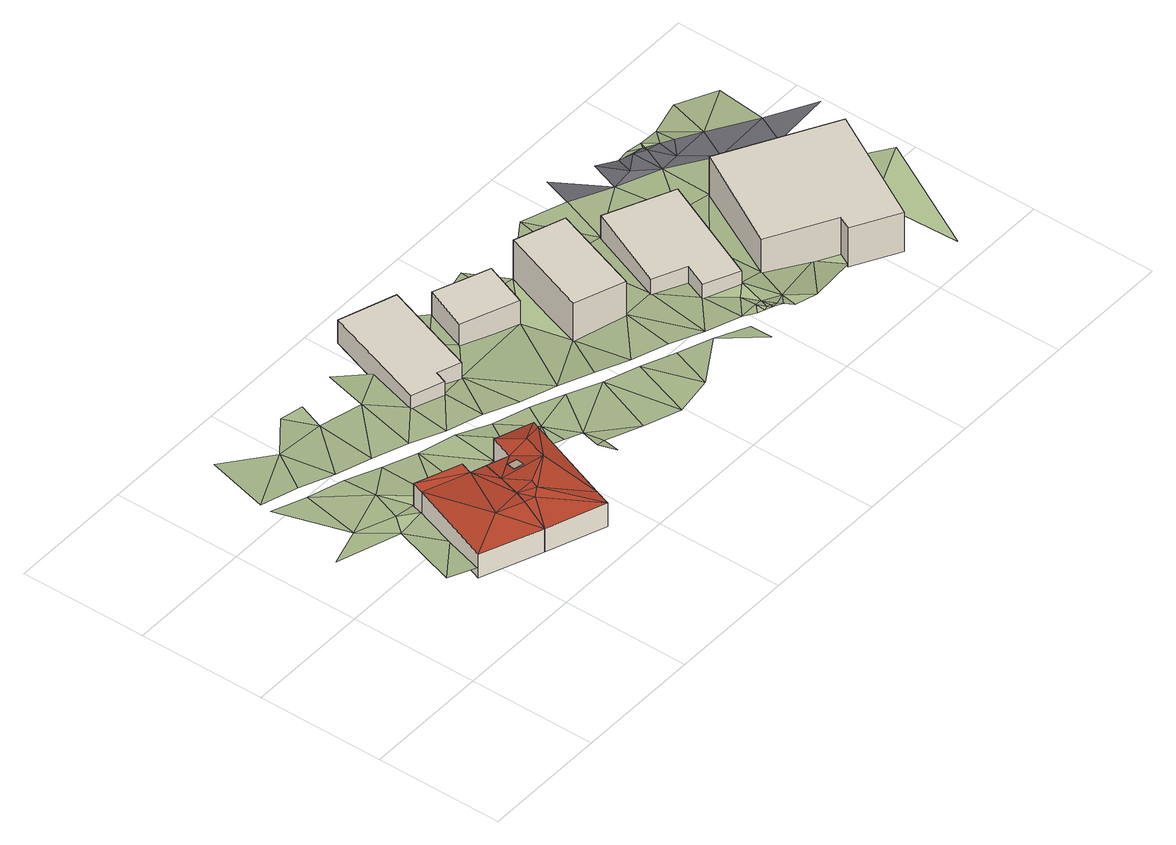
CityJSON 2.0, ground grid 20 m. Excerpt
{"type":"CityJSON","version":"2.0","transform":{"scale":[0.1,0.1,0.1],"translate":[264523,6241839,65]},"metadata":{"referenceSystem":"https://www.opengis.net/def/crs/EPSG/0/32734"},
"CityObjects":{
"building1":{"type":"Building","attributes":{"address":"45 Ritchie Street University Estate Cape Town","building":"house","building:levels":1,"building_height":4.1,"roof_height":77.9,"ground_height":72.9,"plus_code":"4FRW3F72+2X5"},"geometry":[{"type":"Solid","lod":"2","boundaries":[[[[0,1,2]],[[2,1,3]],[[2,4,0]],[[5,4,6]],[[5,6,7]],[[4,2,6]],[[6,2,8]],[[3,8,2]],[[9,6,8]],[[9,10,6]],[[11,12,3,1]],[[12,13,8,3]],[[13,14,9,8]],[[14,15,10,9]],[[15,16,6,10]],[[16,17,7,6]],[[17,18,5,7]],[[18,19,4,5]],[[19,20,0,4]],[[20,11,1,0]],[[20,19,18,17,16,15,14,13,12,11]]]],"semantics":{"surfaces":[{"type":"RoofSurface"},{"type":"WallSurface"},{"type":"GroundSurface"}],"values":[[0,0,0,0,0,0,0,0,0,0,1,1,1,1,1,1,1,1,1,1,2]]}}]},
"building2":{"type":"Building","attributes":{"address":"47 Ritchie Street University Estate Cape Town","building":"house","building:levels":1,"building_height":4.1,"roof_height":77.9,"ground_height":72.9,"plus_code":"4FRW3F63+X2W"},"children":["building2-1"],"geometry":[{"type":"Solid","lod":"2","boundaries":[[[[3,1,21]],[[22,21,23]],[[23,21,1]],[[24,22,25]],[[26,25,27]],[[26,27,28]],[[23,29,22]],[[22,29,25]],[[25,29,27]],[[26,28,30]],[[30,31,26]],[[26,31,25]],[[10,9,31]],[[31,9,25]],[[25,9,24]],[[3,21,8]],[[9,8,24]],[[24,8,22]],[[22,8,21]],[[11,32,23,1]],[[32,33,29,23]],[[33,34,27,29]],[[34,35,28,27]],[[35,36,30,28]],[[36,37,31,30]],[[37,15,10,31]],[[15,14,9,10]],[[14,13,8,9]],[[13,12,3,8]],[[12,11,1,3]],[[12,13,14,15,37,36,35,34,33,32,11]]]],"semantics":{"surfaces":[{"type":"RoofSurface"},{"type":"WallSurface"},{"type":"GroundSurface"}],"values":[[0,0,0,0,0,0,0,0,0,0,0,0,0,0,0,0,0,0,0,1,1,1,1,1,1,1,1,1,1,1,2]]}}]},
"building2-1":{"type":"BuildingInstallation","parents":["building2"],"geometry":[{"type":"Solid","lod":"2","boundaries":[[[[38,39,40,41]],[[39,42,43,40]],[[42,44,45,43]],[[44,38,41,45]],[[41,40,43,45]],[[44,42,39,38]]]]}]},
"building3":{"type":"Building","attributes":{"address":"24 Selbourne Road University Estate Cape Town","building":"house","building:levels":1,"building_height":4.1,"roof_height":75.1,"ground_height":69.5,"plus_code":"4FRW3F73+439"},"geometry":[{"type":"Solid","lod":"1","boundaries":[[[[46,47,48,49]],[[47,50,51,48]],[[50,52,53,51]],[[52,54,55,53]],[[54,56,57,55]],[[56,46,49,57]],[[49,48,51,53,55,57]],[[56,54,52,50,47,46]]]]}]},
"building4":{"type":"Building","attributes":{"address":"26 Selbourne Road University Estate Cape Town","building":"house","building:levels":1,"building_height":4.1,"roof_height":74.2,"ground_height":69.7,"plus_code":"4FRW3F73+452"},"geometry":[{"type":"Solid","lod":"1","boundaries":[[[[58,59,60,61]],[[59,62,63,60]],[[62,64,65,63]],[[64,58,61,65]],[[61,60,63,65]],[[64,62,59,58]]]]}]},
"building5":{"type":"Building","attributes":{"address":"28 Selbourne Road University Estate Cape Town","building":"house","building:levels":2,"building_height":6.9,"roof_height":76.4,"ground_height":69.5,"plus_code":"4FRW3F73+35H"},"geometry":[{"type":"Solid","lod":"1","boundaries":[[[[66,67,68,69]],[[67,70,71,68]],[[70,72,73,71]],[[72,66,69,73]],[[69,68,71,73]],[[72,70,67,66]]]]}]},
"building6":{"type":"Building","attributes":{"address":"30 Selbourne Road University Estate Cape Town","building":"house","building:levels":1,"building_height":4.1,"roof_height":73.7,"ground_height":68.5,"plus_code":"4FRW3F73+377"},"geometry":[{"type":"Solid","lod":"1","boundaries":[[[[74,75,76,77]],[[75,78,79,76]],[[78,80,81,79]],[[80,82,83,81]],[[82,84,85,83]],[[84,74,77,85]],[[77,76,79,81,83,85]],[[84,82,80,78,75,74]]]]}]},
"building7":{"type":"Building","attributes":{"address":"32 Selbourne Road University Estate Cape Town","building":"house","building:levels":2,"building_height":6.9,"roof_height":75.5,"ground_height":68,"plus_code":"4FRW3F73+28H"},"geometry":[{"type":"Solid","lod":"1","boundaries":[[[[86,87,88,89]],[[87,90,91,88]],[[90,92,93,91]],[[92,94,95,93]],[[94,96,97,95]],[[96,86,89,97]],[[89,88,91,93,95,97]],[[96,94,92,90,87,86]]]]}]},
"terrain1":{"type":"TINRelief","geometry":[{"type":"CompositeSurface","lod":"1","boundaries":[[[98,99,100]],[[101,102,103]],[[99,98,101]],[[104,102,105]],[[101,106,102]],[[101,98,107]],[[102,106,108]],[[101,107,106]],[[108,105,102]],[[107,109,106]],[[109,108,106]],[[110,111,112]],[[108,113,105]],[[111,110,114]],[[108,109,115]],[[110,112,116]],[[108,117,113]],[[108,115,117]],[[118,119,17]],[[120,115,17]],[[115,120,117]],[[116,121,110]],[[122,121,116]],[[17,119,123]],[[119,124,123]],[[123,120,17]],[[121,125,110]],[[122,126,127]],[[127,121,122]],[[123,128,120]],[[125,121,129]],[[130,123,131]],[[123,130,128]],[[130,131,132]],[[133,134,126]],[[130,132,135]],[[127,126,134]],[[135,136,137]],[[138,128,130]],[[130,135,139]],[[139,135,137]],[[138,130,139]],[[137,140,139]],[[133,141,134]],[[142,143,144]],[[145,141,133]],[[127,134,146]],[[147,139,140]],[[142,147,143]],[[146,148,127]],[[149,138,139]],[[147,142,150]],[[139,147,151]],[[152,141,145]],[[139,151,149]],[[152,145,153]],[[152,154,141]],[[150,155,147]],[[156,152,153]],[[147,155,151]],[[157,155,150]],[[152,158,159]],[[156,64,152]],[[155,157,160]],[[158,152,64]],[[161,162,156]],[[157,163,160]],[[158,164,159]],[[159,164,46]],[[162,64,156]],[[161,165,162]],[[160,163,166]],[[167,166,163]],[[165,168,162]],[[168,165,169]],[[162,66,64]],[[170,164,58]],[[66,58,64]],[[168,169,171]],[[66,170,58]],[[172,173,167]],[[168,171,174]],[[175,176,171]],[[171,176,174]],[[168,174,72]],[[175,177,178]],[[175,179,176]],[[175,178,179]],[[180,178,177]],[[176,181,174]],[[180,182,178]],[[182,180,183]],[[184,182,183]],[[183,185,184]],[[182,186,178]],[[184,186,182]],[[185,187,184]],[[178,186,179]],[[66,72,188]],[[185,189,187]],[[187,186,184]],[[190,176,179]],[[191,72,174]],[[186,190,179]],[[186,187,192]],[[187,189,192]],[[189,193,192]],[[190,186,192]],[[194,192,193]],[[191,188,72]],[[190,192,195]],[[190,195,196]],[[194,197,192]],[[197,195,192]],[[188,191,198]],[[197,194,199]],[[191,200,198]],[[201,196,195]],[[200,191,74]],[[199,202,197]],[[201,74,196]],[[74,203,200]],[[201,203,74]],[[203,201,204]],[[205,206,207]],[[207,206,208]],[[209,208,206]],[[209,210,208]],[[201,211,204]],[[208,210,212]],[[213,214,215]],[[86,211,201]],[[210,216,212]],[[217,212,216]],[[86,215,214]],[[218,212,217]],[[211,86,219]],[[217,220,218]],[[217,221,220]]]}]},
"road1":{"type":"Road","attributes":{"highway":"residential","name":"Selbourne Road","surface":"asphalt","lanes":1,"width":5.6,"oneway":"yes"},"geometry":[{"type":"MultiSurface","lod":"1","boundaries":[[[222,198,200]],[[223,200,224]],[[200,203,224]],[[205,223,224]],[[203,225,224]],[[224,225,205]],[[203,226,225]],[[225,206,205]],[[203,227,226]],[[226,206,225]],[[203,204,227]],[[209,206,226]],[[227,210,226]],[[209,226,210]],[[227,216,210]],[[217,227,204]],[[227,217,216]],[[204,221,217]],[[221,204,211]],[[211,228,221]]]}]}
},
"vertices":[
[103,72,120],[198,35,120],[174,98,130],[215,82,130],[155,208,120],[162,227,120],[225,182,120],[232,201,120],[223,102,129],[236,138,126],[249,174,120],[198,35,79],[215,82,79],[223,102,79],[236,138,79],[249,174,79],[225,182,79],[232,201,79],[162,227,79],[155,208,79],[103,72,79],
[231,77,130],[246,85,133],[290,1,120],[252,98,133],[300,118,133],[313,156,133],[352,167,120],[356,178,120],[299,26,120],[297,199,120],[283,162,120],[290,1,79],[299,26,79],[352,167,79],[356,178,79],[297,199,79],[283,162,79],
[265,150,124],[259,134,129],[258,134,130],[265,150,125],[272,129,130],[272,129,132],[278,145,126],[278,145,127],
[474,502,45],[386,532,45],[386,532,86],[474,502,86],[326,362,45],[326,362,86],[377,345,45],[377,345,86],[384,364,45],[384,364,86],[421,351,45],[421,351,86],
[591,435,47],[505,468,47],[505,468,88],[591,435,88],[477,399,47],[477,399,88],[564,365,47],[564,365,88],
[630,429,45],[580,288,45],[580,288,114],[630,429,114],[658,260,45],[658,260,114],[708,402,45],[708,402,114],
[879,348,35],[774,395,35],[774,395,76],[879,348,76],[715,264,35],[715,264,76],[766,241,35],[766,241,76],[749,204,35],[749,204,76],[803,180,35],[803,180,76],
[1106,244,30],[935,339,30],[935,339,99],[1106,244,99],[848,182,30],[848,182,99],[948,127,30],[948,127,99],[937,106,30],[937,106,99],[1008,67,30],[1008,67,99],
[129,140,88],[64,94,94],[103,72,97],[105,203,84],[70,256,80],[10,238,81],[43,375,72],[96,355,71],[127,230,84],[155,208,84],[148,280,80],[162,227,81],[149,443,62],[49,396,68],[103,376,71],[149,334,75],[84,502,57],[194,215,81],[156,355,70],[203,314,72],[225,182,82],[249,174,82],[256,294,71],[231,440,57],[209,335,72],[297,199,81],[283,162,84],[214,493,52],[263,315,72],[292,418,64],[309,273,78],[246,482,57],[340,222,79],[318,191,79],[337,184,82],[316,294,69],[326,362,66],[356,178,82],[352,167,82],[371,160,80],[362,253,72],[394,195,77],[390,153,80],[377,345,64],[421,110,80],[406,109,83],[410,79,88],[369,274,72],[356,447,58],[418,143,77],[319,493,53],[416,233,74],[479,90,76],[469,213,71],[421,351,59],[423,254,68],[384,364,64],[522,192,68],[476,233,71],[536,70,76],[477,399,52],[448,427,56],[575,172,70],[530,213,68],[580,288,49],[600,81,74],[505,468,48],[583,193,64],[629,152,67],[682,132,67],[658,260,56],[636,172,67],[601,494,40],[690,152,63],[733,74,66],[735,111,63],[715,264,51],[743,132,63],[749,204,53],[764,123,60],[776,135,60],[779,163,55],[775,119,60],[766,241,49],[782,121,60],[786,115,60],[788,118,60],[787,114,60],[791,137,55],[796,114,60],[738,502,31],[801,107,60],[803,180,55],[774,395,37],[819,124,53],[815,99,53],[843,84,60],[848,182,42],[841,264,45],[913,146,36],[805,476,34],[937,106,36],[873,449,28],[935,339,32],[948,127,36],[940,422,28],[1013,381,23],[929,487,15],[963,473,21],[949,489,15],[969,481,21],[966,472,21],[984,461,21],[1086,340,21],[1011,488,9],[1060,18,38],[1164,204,30],[1057,156,35],[1002,451,21],[1039,430,20],[1068,504,7],[1159,299,23],[1129,474,7],[1112,389,17],
[827,527,26],[895,500,22],[911,453,28],[943,473,25],[960,463,25],[976,426,24],[1185,348,18]
]}
